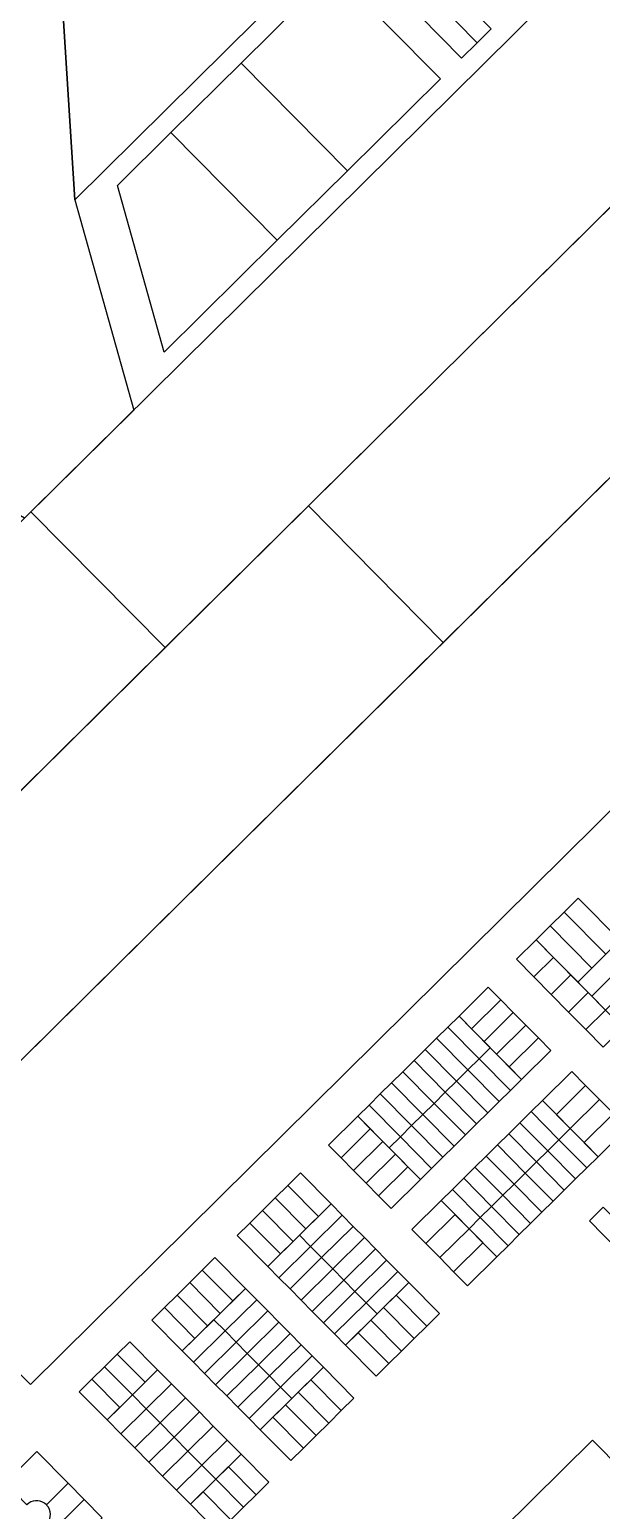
# Model space of a CAD drawing. Header units: metres. Extents: x 5590187 to 5598444, y 6961268 to 6971080.
# Drawn here: x 5595143 to 5595432, y 6966135 to 6966883 of the extents above; entities that cross this region are included whole.
import ezdxf

# ---------------------------------------------------------------- set-up
doc = ezdxf.new("R2010")
doc.units = ezdxf.units.M
doc.layers.add('zz_catastro_fontana', color=7, linetype='Continuous')

msp = doc.modelspace()

# ---------------------------------------------------------------- linework, layer by layer
at = {"layer": 'zz_catastro_fontana'}
for points in [[(5595157.94, 6966925.33), (5595242.2, 6967008.65), (5595249.23, 6967001.54), (5595251.67, 6966999.07), (5595290.25, 6966988.24), (5595327.27, 6966970.98), (5595334.3, 6966963.87), (5595165.95, 6966797.39), (5595157.94, 6966925.33)], [(5595059.12, 6966283.6), (5595720.38, 6966937.54), (5595727.41, 6966930.43), (5595762.96, 6966965.59), (5595769.99, 6966958.48), (5595677.56, 6966867.07), (5595693.03, 6966851.42), (5595749.91, 6966907.68), (5595748.51, 6966909.1), (5595784.06, 6966944.26), (5595791.09, 6966937.15), (5595698.65, 6966845.73), (5595747.88, 6966795.96), (5595143.5, 6966198.28), (5595059.12, 6966283.6)], [(5595517.08, 6966872.91), (5595211.73, 6966570.95), (5595143.81, 6966639.63), (5595449.15, 6966941.6), (5595517.08, 6966872.91)], [(5594967.03, 6966736.53), (5595157.94, 6966925.33), (5595165.95, 6966797.39), (5595195.78, 6966691.03), (5595140.48, 6966636.34), (5595053.91, 6966686.59), (5594967.03, 6966736.53)], [(5595250.09, 6966866.53), (5595297.07, 6966912.99), (5595350.93, 6966858.53), (5595303.95, 6966812.07), (5595250.09, 6966866.53)], [(5595348.34, 6966898.16), (5595355.45, 6966905.19), (5595376.55, 6966883.86), (5595369.44, 6966876.83), (5595348.34, 6966898.16)], [(5595340.5, 6966890.4), (5595348.34, 6966898.16), (5595369.44, 6966876.83), (5595361.6, 6966869.07), (5595340.5, 6966890.4)], [(5595214.54, 6966831.38), (5595250.09, 6966866.53), (5595303.95, 6966812.07), (5595268.4, 6966776.91), (5595214.54, 6966831.38)], [(5595578.17, 6966796.91), (5595352.33, 6966573.57), (5595284.12, 6966642.54), (5595509.97, 6966865.88), (5595578.17, 6966796.91)], [(5595214.54, 6966831.38), (5595268.4, 6966776.91), (5595211.18, 6966720.33), (5595187.52, 6966804.66), (5595214.54, 6966831.38)], [(5595143.81, 6966639.63), (5595211.73, 6966570.95), (5594990.91, 6966352.57), (5594922.99, 6966421.26), (5595143.81, 6966639.63)], [(5595352.33, 6966573.57), (5595059.12, 6966283.6), (5594990.91, 6966352.57), (5595284.12, 6966642.54), (5595352.33, 6966573.57)], [(5595413.53, 6966437.2), (5595420.64, 6966444.23), (5595441.74, 6966422.9), (5595434.63, 6966415.86), (5595413.53, 6966437.2)], [(5595406.42, 6966430.16), (5595413.53, 6966437.2), (5595434.63, 6966415.86), (5595427.52, 6966408.83), (5595406.42, 6966430.16)], [(5595399.31, 6966423.13), (5595406.42, 6966430.16), (5595427.52, 6966408.83), (5595420.41, 6966401.8), (5595399.31, 6966423.13)], [(5595399.31, 6966423.13), (5595408.1, 6966414.24), (5595398.15, 6966404.4), (5595389.36, 6966413.29), (5595399.31, 6966423.13)], [(5595441.74, 6966422.9), (5595448.77, 6966415.79), (5595427.44, 6966394.69), (5595420.41, 6966401.8), (5595441.74, 6966422.9)], [(5595408.1, 6966414.24), (5595416.89, 6966405.36), (5595406.94, 6966395.51), (5595398.15, 6966404.4), (5595408.1, 6966414.24)], [(5595448.77, 6966415.79), (5595455.8, 6966408.67), (5595434.47, 6966387.58), (5595427.44, 6966394.69), (5595448.77, 6966415.79)], [(5595416.89, 6966405.36), (5595425.68, 6966396.47), (5595415.72, 6966386.62), (5595406.94, 6966395.51), (5595416.89, 6966405.36)], [(5595375.14, 6966399.22), (5595381.46, 6966392.83), (5595366.65, 6966378.18), (5595360.32, 6966384.58), (5595375.14, 6966399.22)], [(5595425.68, 6966396.47), (5595434.47, 6966387.58), (5595424.51, 6966377.74), (5595415.72, 6966386.62), (5595425.68, 6966396.47)], [(5595381.46, 6966392.83), (5595387.79, 6966386.43), (5595372.98, 6966371.78), (5595366.65, 6966378.18), (5595381.46, 6966392.83)], [(5595360.32, 6966384.58), (5595376.15, 6966368.58), (5595370.46, 6966362.95), (5595354.64, 6966378.95), (5595360.32, 6966384.58)], [(5595387.79, 6966386.43), (5595394.12, 6966380.03), (5595379.31, 6966365.38), (5595372.98, 6966371.78), (5595387.79, 6966386.43)], [(5595434.47, 6966387.58), (5595443.26, 6966378.69), (5595433.3, 6966368.85), (5595424.51, 6966377.74), (5595434.47, 6966387.58)], [(5595354.64, 6966378.95), (5595370.46, 6966362.95), (5595364.77, 6966357.33), (5595348.95, 6966373.33), (5595354.64, 6966378.95)], [(5595394.12, 6966380.03), (5595400.45, 6966373.63), (5595385.64, 6966358.98), (5595379.31, 6966365.38), (5595394.12, 6966380.03)], [(5595343.26, 6966367.7), (5595359.08, 6966351.7), (5595353.39, 6966346.08), (5595337.57, 6966362.08), (5595343.26, 6966367.7)], [(5595348.95, 6966373.33), (5595364.77, 6966357.33), (5595359.08, 6966351.7), (5595343.26, 6966367.7), (5595348.95, 6966373.33)], [(5595376.15, 6966368.58), (5595391.97, 6966352.58), (5595386.28, 6966346.96), (5595370.46, 6966362.95), (5595376.15, 6966368.58)], [(5595400.45, 6966373.63), (5595406.78, 6966367.23), (5595391.97, 6966352.58), (5595385.64, 6966358.98), (5595400.45, 6966373.63)], [(5595337.57, 6966362.08), (5595353.39, 6966346.08), (5595347.7, 6966340.45), (5595331.88, 6966356.45), (5595337.57, 6966362.08)], [(5595370.46, 6966362.95), (5595386.28, 6966346.96), (5595380.59, 6966341.33), (5595364.77, 6966357.33), (5595370.46, 6966362.95)], [(5595331.88, 6966356.45), (5595347.7, 6966340.45), (5595342.02, 6966334.83), (5595326.2, 6966350.83), (5595331.88, 6966356.45)], [(5595359.08, 6966351.7), (5595374.9, 6966335.71), (5595369.21, 6966330.08), (5595353.39, 6966346.08), (5595359.08, 6966351.7)], [(5595364.77, 6966357.33), (5595380.59, 6966341.33), (5595374.9, 6966335.71), (5595359.08, 6966351.7), (5595364.77, 6966357.33)], [(5595417.33, 6966356.56), (5595424.36, 6966349.45), (5595409.55, 6966334.81), (5595402.51, 6966341.92), (5595417.33, 6966356.56)], [(5595320.51, 6966345.2), (5595336.33, 6966329.2), (5595330.64, 6966323.58), (5595314.82, 6966339.58), (5595320.51, 6966345.2)], [(5595326.2, 6966350.83), (5595342.02, 6966334.83), (5595336.33, 6966329.2), (5595320.51, 6966345.2), (5595326.2, 6966350.83)], [(5595353.39, 6966346.08), (5595369.21, 6966330.08), (5595363.53, 6966324.46), (5595347.7, 6966340.45), (5595353.39, 6966346.08)], [(5595424.36, 6966349.45), (5595431.39, 6966342.34), (5595416.58, 6966327.7), (5595409.55, 6966334.81), (5595424.36, 6966349.45)], [(5595314.82, 6966339.58), (5595330.64, 6966323.58), (5595324.95, 6966317.95), (5595309.13, 6966333.95), (5595314.82, 6966339.58)], [(5595347.7, 6966340.45), (5595363.53, 6966324.46), (5595357.84, 6966318.83), (5595342.02, 6966334.83), (5595347.7, 6966340.45)], [(5595396.83, 6966336.29), (5595402.51, 6966341.92), (5595416.58, 6966327.7), (5595410.89, 6966322.07), (5595396.83, 6966336.29)], [(5595431.39, 6966342.34), (5595438.42, 6966335.23), (5595423.61, 6966320.58), (5595416.58, 6966327.7), (5595431.39, 6966342.34)], [(5595294.33, 6966319.31), (5595309.13, 6966333.95), (5595315.46, 6966327.55), (5595300.66, 6966312.91), (5595294.33, 6966319.31)], [(5595336.33, 6966329.2), (5595352.15, 6966313.2), (5595346.46, 6966307.58), (5595330.64, 6966323.58), (5595336.33, 6966329.2)], [(5595342.02, 6966334.83), (5595357.84, 6966318.83), (5595352.15, 6966313.2), (5595336.33, 6966329.2), (5595342.02, 6966334.83)], [(5595385.45, 6966325.04), (5595391.14, 6966330.67), (5595405.2, 6966316.44), (5595399.51, 6966310.82), (5595385.45, 6966325.04)], [(5595391.14, 6966330.67), (5595396.83, 6966336.29), (5595410.89, 6966322.07), (5595405.2, 6966316.44), (5595391.14, 6966330.67)], [(5595438.42, 6966335.23), (5595445.45, 6966328.12), (5595430.64, 6966313.47), (5595423.61, 6966320.58), (5595438.42, 6966335.23)], [(5595300.66, 6966312.91), (5595315.46, 6966327.55), (5595321.79, 6966321.15), (5595306.98, 6966306.51), (5595300.66, 6966312.91)], [(5595330.64, 6966323.58), (5595346.46, 6966307.58), (5595340.77, 6966301.95), (5595324.95, 6966317.95), (5595330.64, 6966323.58)], [(5595379.76, 6966319.41), (5595385.45, 6966325.04), (5595399.51, 6966310.82), (5595393.82, 6966305.19), (5595379.76, 6966319.41)], [(5595405.2, 6966316.44), (5595410.89, 6966322.07), (5595424.95, 6966307.85), (5595419.26, 6966302.22), (5595405.2, 6966316.44)], [(5595410.89, 6966322.07), (5595416.58, 6966327.7), (5595430.64, 6966313.47), (5595424.95, 6966307.85), (5595410.89, 6966322.07)], [(5595306.98, 6966306.51), (5595321.79, 6966321.15), (5595328.12, 6966314.75), (5595313.31, 6966300.11), (5595306.98, 6966306.51)], [(5595313.31, 6966300.11), (5595328.12, 6966314.75), (5595334.44, 6966308.35), (5595319.64, 6966293.71), (5595313.31, 6966300.11)], [(5595374.07, 6966313.79), (5595379.76, 6966319.41), (5595393.82, 6966305.19), (5595388.14, 6966299.57), (5595374.07, 6966313.79)], [(5595399.51, 6966310.82), (5595405.2, 6966316.44), (5595419.26, 6966302.22), (5595413.58, 6966296.6), (5595399.51, 6966310.82)], [(5595319.64, 6966293.71), (5595334.44, 6966308.35), (5595340.77, 6966301.95), (5595325.97, 6966287.31), (5595319.64, 6966293.71)], [(5595362.7, 6966302.54), (5595368.38, 6966308.16), (5595382.45, 6966293.94), (5595376.76, 6966288.32), (5595362.7, 6966302.54)], [(5595368.38, 6966308.16), (5595374.07, 6966313.79), (5595388.14, 6966299.57), (5595382.45, 6966293.94), (5595368.38, 6966308.16)], [(5595393.82, 6966305.19), (5595399.51, 6966310.82), (5595413.58, 6966296.6), (5595407.89, 6966290.97), (5595393.82, 6966305.19)], [(5595273.71, 6966298.92), (5595280.11, 6966305.25), (5595295.58, 6966289.61), (5595289.18, 6966283.28), (5595273.71, 6966298.92)], [(5595357.01, 6966296.91), (5595362.7, 6966302.54), (5595376.76, 6966288.32), (5595371.07, 6966282.69), (5595357.01, 6966296.91)], [(5595382.45, 6966293.94), (5595388.14, 6966299.57), (5595402.2, 6966285.35), (5595396.51, 6966279.72), (5595382.45, 6966293.94)], [(5595388.14, 6966299.57), (5595393.82, 6966305.19), (5595407.89, 6966290.97), (5595402.2, 6966285.35), (5595388.14, 6966299.57)], [(5595260.91, 6966286.26), (5595267.31, 6966292.59), (5595282.78, 6966276.95), (5595276.38, 6966270.62), (5595260.91, 6966286.26)], [(5595267.31, 6966292.59), (5595273.71, 6966298.92), (5595289.18, 6966283.28), (5595282.78, 6966276.95), (5595267.31, 6966292.59)], [(5595351.32, 6966291.29), (5595357.01, 6966296.91), (5595371.07, 6966282.69), (5595365.38, 6966277.07), (5595351.32, 6966291.29)], [(5595376.76, 6966288.32), (5595382.45, 6966293.94), (5595396.51, 6966279.72), (5595390.82, 6966274.1), (5595376.76, 6966288.32)], [(5595254.51, 6966279.93), (5595260.91, 6966286.26), (5595276.38, 6966270.62), (5595269.98, 6966264.29), (5595254.51, 6966279.93)], [(5595279.58, 6966273.78), (5595295.58, 6966289.61), (5595301.2, 6966283.92), (5595285.2, 6966268.1), (5595279.58, 6966273.78)], [(5595336.52, 6966276.65), (5595351.32, 6966291.29), (5595358.35, 6966284.18), (5595343.55, 6966269.54), (5595336.52, 6966276.65)], [(5595343.55, 6966269.54), (5595358.35, 6966284.18), (5595365.38, 6966277.07), (5595350.58, 6966262.43), (5595343.55, 6966269.54)], [(5595371.07, 6966282.69), (5595376.76, 6966288.32), (5595390.82, 6966274.1), (5595385.13, 6966268.47), (5595371.07, 6966282.69)], [(5595426.24, 6966280.99), (5595433.28, 6966287.95), (5595447.52, 6966273.56), (5595440.48, 6966266.59), (5595426.24, 6966280.99)], [(5595248.11, 6966273.61), (5595254.51, 6966279.93), (5595269.98, 6966264.29), (5595263.58, 6966257.96), (5595248.11, 6966273.61)], [(5595285.2, 6966268.1), (5595301.2, 6966283.92), (5595306.83, 6966278.23), (5595290.83, 6966262.41), (5595285.2, 6966268.1)], [(5595290.83, 6966262.41), (5595306.83, 6966278.23), (5595312.45, 6966272.54), (5595296.45, 6966256.72), (5595290.83, 6966262.41)], [(5595350.58, 6966262.43), (5595365.38, 6966277.07), (5595372.41, 6966269.96), (5595357.61, 6966255.32), (5595350.58, 6966262.43)], [(5595365.38, 6966277.07), (5595371.07, 6966282.69), (5595385.13, 6966268.47), (5595379.45, 6966262.85), (5595365.38, 6966277.07)], [(5595263.58, 6966257.96), (5595279.58, 6966273.78), (5595285.2, 6966268.1), (5595269.2, 6966252.27), (5595263.58, 6966257.96)], [(5595296.45, 6966256.72), (5595312.45, 6966272.54), (5595318.08, 6966266.85), (5595302.08, 6966251.03), (5595296.45, 6966256.72)], [(5595357.61, 6966255.32), (5595372.41, 6966269.96), (5595379.45, 6966262.85), (5595364.64, 6966248.21), (5595357.61, 6966255.32)], [(5595230.48, 6966256.17), (5595236.88, 6966262.5), (5595252.34, 6966246.85), (5595245.95, 6966240.52), (5595230.48, 6966256.17)], [(5595269.2, 6966252.27), (5595285.2, 6966268.1), (5595290.83, 6966262.41), (5595274.83, 6966246.59), (5595269.2, 6966252.27)], [(5595274.83, 6966246.59), (5595290.83, 6966262.41), (5595296.45, 6966256.72), (5595280.45, 6966240.9), (5595274.83, 6966246.59)], [(5595302.08, 6966251.03), (5595318.08, 6966266.85), (5595323.7, 6966261.16), (5595307.7, 6966245.34), (5595302.08, 6966251.03)], [(5595224.08, 6966249.84), (5595230.48, 6966256.17), (5595245.95, 6966240.52), (5595239.55, 6966234.2), (5595224.08, 6966249.84)], [(5595280.45, 6966240.9), (5595296.45, 6966256.72), (5595302.08, 6966251.03), (5595286.08, 6966235.21), (5595280.45, 6966240.9)], [(5595307.7, 6966245.34), (5595323.7, 6966261.16), (5595329.33, 6966255.48), (5595313.33, 6966239.65), (5595307.7, 6966245.34)], [(5595313.33, 6966239.65), (5595329.33, 6966255.48), (5595334.95, 6966249.79), (5595318.95, 6966233.97), (5595313.33, 6966239.65)], [(5595217.68, 6966243.51), (5595224.08, 6966249.84), (5595239.55, 6966234.2), (5595233.15, 6966227.87), (5595217.68, 6966243.51)], [(5595236.35, 6966231.03), (5595252.34, 6966246.85), (5595257.97, 6966241.16), (5595241.97, 6966225.34), (5595236.35, 6966231.03)], [(5595286.08, 6966235.21), (5595302.08, 6966251.03), (5595307.7, 6966245.34), (5595291.71, 6966229.52), (5595286.08, 6966235.21)], [(5595328.55, 6966243.46), (5595334.95, 6966249.79), (5595350.42, 6966234.14), (5595344.02, 6966227.82), (5595328.55, 6966243.46)], [(5595211.28, 6966237.18), (5595217.68, 6966243.51), (5595233.15, 6966227.87), (5595226.75, 6966221.54), (5595211.28, 6966237.18)], [(5595241.97, 6966225.34), (5595257.97, 6966241.16), (5595263.6, 6966235.48), (5595247.6, 6966219.66), (5595241.97, 6966225.34)], [(5595291.71, 6966229.52), (5595307.7, 6966245.34), (5595313.33, 6966239.65), (5595297.33, 6966223.83), (5595291.71, 6966229.52)], [(5595297.33, 6966223.83), (5595313.33, 6966239.65), (5595318.95, 6966233.97), (5595302.96, 6966218.14), (5595297.33, 6966223.83)], [(5595322.15, 6966237.13), (5595328.55, 6966243.46), (5595344.02, 6966227.82), (5595337.62, 6966221.49), (5595322.15, 6966237.13)], [(5595204.88, 6966230.85), (5595211.28, 6966237.18), (5595226.75, 6966221.54), (5595220.35, 6966215.21), (5595204.88, 6966230.85)], [(5595247.6, 6966219.66), (5595263.6, 6966235.48), (5595269.22, 6966229.79), (5595253.22, 6966213.97), (5595247.6, 6966219.66)], [(5595315.75, 6966230.8), (5595322.15, 6966237.13), (5595337.62, 6966221.49), (5595331.22, 6966215.16), (5595315.75, 6966230.8)], [(5595220.35, 6966215.21), (5595236.35, 6966231.03), (5595241.97, 6966225.34), (5595225.97, 6966209.52), (5595220.35, 6966215.21)], [(5595225.97, 6966209.52), (5595241.97, 6966225.34), (5595247.6, 6966219.66), (5595231.6, 6966203.83), (5595225.97, 6966209.52)], [(5595253.22, 6966213.97), (5595269.22, 6966229.79), (5595274.85, 6966224.1), (5595258.85, 6966208.28), (5595253.22, 6966213.97)], [(5595302.96, 6966218.14), (5595309.35, 6966224.47), (5595324.82, 6966208.83), (5595318.43, 6966202.5), (5595302.96, 6966218.14)], [(5595309.35, 6966224.47), (5595315.75, 6966230.8), (5595331.22, 6966215.16), (5595324.82, 6966208.83), (5595309.35, 6966224.47)], [(5595187.42, 6966213.59), (5595193.82, 6966219.92), (5595207.89, 6966205.7), (5595201.49, 6966199.37), (5595187.42, 6966213.59)], [(5595231.6, 6966203.83), (5595247.6, 6966219.66), (5595253.22, 6966213.97), (5595237.22, 6966198.15), (5595231.6, 6966203.83)], [(5595258.85, 6966208.28), (5595274.85, 6966224.1), (5595280.47, 6966218.41), (5595264.47, 6966202.59), (5595258.85, 6966208.28)], [(5595264.47, 6966202.59), (5595280.47, 6966218.41), (5595286.1, 6966212.72), (5595270.1, 6966196.9), (5595264.47, 6966202.59)], [(5595181.02, 6966207.26), (5595187.42, 6966213.59), (5595201.49, 6966199.37), (5595195.09, 6966193.04), (5595181.02, 6966207.26)], [(5595237.22, 6966198.15), (5595253.22, 6966213.97), (5595258.85, 6966208.28), (5595242.85, 6966192.46), (5595237.22, 6966198.15)], [(5595270.1, 6966196.9), (5595286.1, 6966212.72), (5595291.72, 6966207.04), (5595275.72, 6966191.21), (5595270.1, 6966196.9)], [(5595174.62, 6966200.93), (5595181.02, 6966207.26), (5595195.09, 6966193.04), (5595188.69, 6966186.71), (5595174.62, 6966200.93)], [(5595195.09, 6966193.04), (5595207.89, 6966205.7), (5595214.92, 6966198.59), (5595202.12, 6966185.93), (5595195.09, 6966193.04)], [(5595242.85, 6966192.46), (5595258.85, 6966208.28), (5595264.47, 6966202.59), (5595248.47, 6966186.77), (5595242.85, 6966192.46)], [(5595248.47, 6966186.77), (5595264.47, 6966202.59), (5595270.1, 6966196.9), (5595254.1, 6966181.08), (5595248.47, 6966186.77)], [(5595285.32, 6966200.71), (5595291.72, 6966207.04), (5595307.19, 6966191.39), (5595300.79, 6966185.06), (5595285.32, 6966200.71)], [(5595168.22, 6966194.61), (5595174.62, 6966200.93), (5595188.69, 6966186.71), (5595182.29, 6966180.39), (5595168.22, 6966194.61)], [(5595202.12, 6966185.93), (5595214.92, 6966198.59), (5595221.95, 6966191.48), (5595209.15, 6966178.82), (5595202.12, 6966185.93)], [(5595254.1, 6966181.08), (5595270.1, 6966196.9), (5595275.72, 6966191.21), (5595259.72, 6966175.39), (5595254.1, 6966181.08)], [(5595272.52, 6966188.05), (5595278.92, 6966194.38), (5595294.39, 6966178.74), (5595287.99, 6966172.41), (5595272.52, 6966188.05)], [(5595278.92, 6966194.38), (5595285.32, 6966200.71), (5595300.79, 6966185.06), (5595294.39, 6966178.74), (5595278.92, 6966194.38)], [(5595182.29, 6966180.39), (5595195.09, 6966193.04), (5595202.12, 6966185.93), (5595189.32, 6966173.28), (5595182.29, 6966180.39)], [(5595209.15, 6966178.82), (5595221.95, 6966191.48), (5595228.98, 6966184.37), (5595216.18, 6966171.71), (5595209.15, 6966178.82)], [(5595266.12, 6966181.72), (5595272.52, 6966188.05), (5595287.99, 6966172.41), (5595281.59, 6966166.08), (5595266.12, 6966181.72)], [(5595189.32, 6966173.28), (5595202.12, 6966185.93), (5595209.15, 6966178.82), (5595196.35, 6966166.16), (5595189.32, 6966173.28)], [(5595216.18, 6966171.71), (5595228.98, 6966184.37), (5595236.01, 6966177.26), (5595223.21, 6966164.6), (5595216.18, 6966171.71)], [(5595259.72, 6966175.39), (5595266.12, 6966181.72), (5595281.59, 6966166.08), (5595275.19, 6966159.75), (5595259.72, 6966175.39)], [(5595196.35, 6966166.16), (5595209.15, 6966178.82), (5595216.18, 6966171.71), (5595203.38, 6966159.05), (5595196.35, 6966166.16)], [(5595223.21, 6966164.6), (5595236.01, 6966177.26), (5595243.04, 6966170.15), (5595230.24, 6966157.49), (5595223.21, 6966164.6)], [(5595141.74, 6966137.48), (5595130.84, 6966148.5), (5595146.84, 6966164.32), (5595162.66, 6966148.32), (5595151.64, 6966137.42), (5595150.71, 6966138.21), (5595149.66, 6966138.83), (5595148.51, 6966139.25), (5595147.31, 6966139.47), (5595146.09, 6966139.48), (5595144.89, 6966139.27), (5595143.74, 6966138.86), (5595142.68, 6966138.26), (5595141.74, 6966137.48)], [(5595203.38, 6966159.05), (5595216.18, 6966171.71), (5595223.21, 6966164.6), (5595210.41, 6966151.94), (5595203.38, 6966159.05)], [(5595210.41, 6966151.94), (5595223.21, 6966164.6), (5595230.24, 6966157.49), (5595217.45, 6966144.83), (5595210.41, 6966151.94)], [(5595230.24, 6966157.49), (5595243.04, 6966170.15), (5595250.07, 6966163.04), (5595237.28, 6966150.38), (5595230.24, 6966157.49)], [(5595427.85, 6966170.07), (5595624.73, 6965970.98), (5595502.18, 6965849.79), (5595305.3, 6966048.88), (5595427.85, 6966170.07)], [(5595217.45, 6966144.83), (5595230.24, 6966157.49), (5595237.28, 6966150.38), (5595224.48, 6966137.72), (5595217.45, 6966144.83)], [(5595243.68, 6966156.71), (5595250.07, 6966163.04), (5595264.14, 6966148.82), (5595257.74, 6966142.49), (5595243.68, 6966156.71)], [(5595230.88, 6966144.05), (5595237.28, 6966150.38), (5595251.34, 6966136.16), (5595244.94, 6966129.83), (5595230.88, 6966144.05)], [(5595237.28, 6966150.38), (5595243.68, 6966156.71), (5595257.74, 6966142.49), (5595251.34, 6966136.16), (5595237.28, 6966150.38)], [(5595151.64, 6966137.42), (5595162.66, 6966148.32), (5595170.75, 6966140.14), (5595151.1, 6966120.72), (5595151.31, 6966127.27), (5595152.15, 6966128.15), (5595152.82, 6966129.17), (5595153.31, 6966130.29), (5595153.59, 6966131.48), (5595153.66, 6966132.7), (5595153.52, 6966133.91), (5595153.17, 6966135.08), (5595152.63, 6966136.17), (5595151.9, 6966137.15), (5595151.64, 6966137.42)], [(5595224.48, 6966137.72), (5595230.88, 6966144.05), (5595244.94, 6966129.83), (5595238.54, 6966123.5), (5595224.48, 6966137.72)], [(5595151.1, 6966120.72), (5595170.75, 6966140.14), (5595179.89, 6966130.9), (5595156.07, 6966107.34), (5595151.05, 6966112.42), (5595151.1, 6966120.72)]]:
    msp.add_lwpolyline(points, close=True, dxfattribs=at)

doc.saveas('drawing.dxf')
